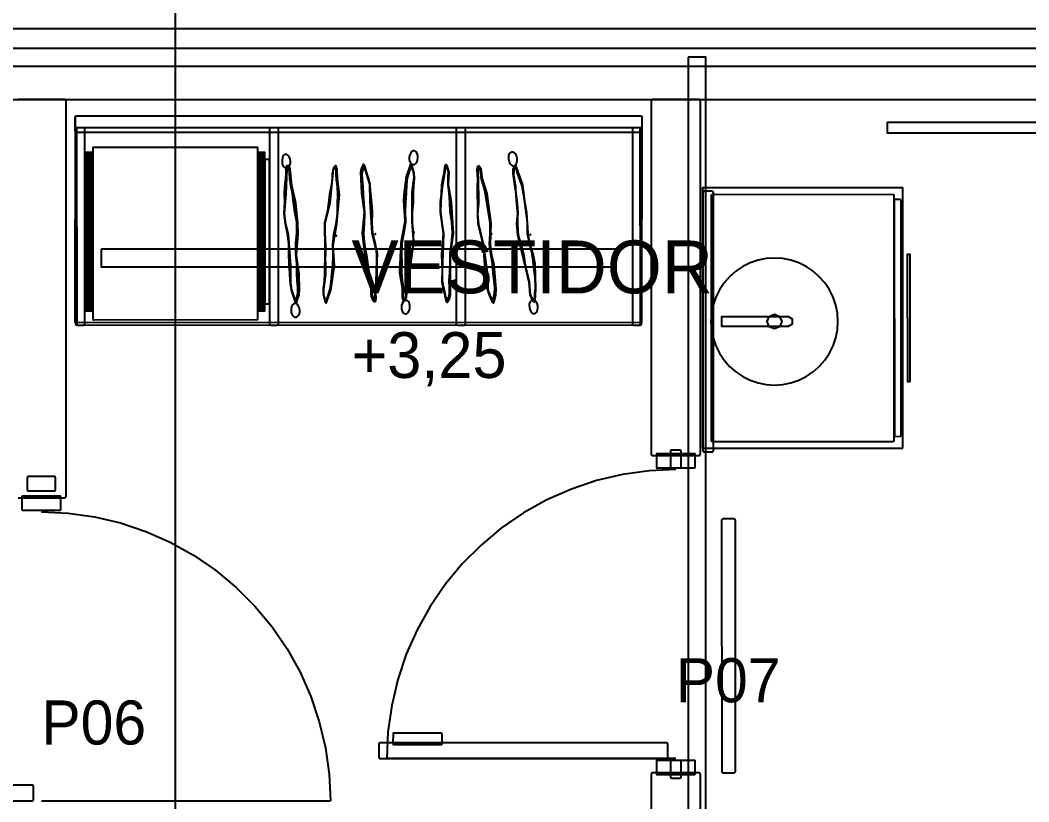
# Model space of a CAD drawing. Header units: metres. Extents: x 132.4 to 143.6, y -13.7 to 1.5.
# Drawn here: x 137.56 to 140.422, y -8.092 to -5.875 of the extents above; entities that cross this region are included whole.
import ezdxf

# ---------------------------------------------------------------- set-up
doc = ezdxf.new("R2010")
doc.units = ezdxf.units.M
for name, color, linetype in [('CORTE', 7, 'Continuous'), ('EJES', 3, 'Continuous'), ('TEXTOS', 7, 'Continuous'), ('VISTA', 8, 'Continuous')]:
    doc.layers.add(name, color=color, linetype=linetype)

msp = doc.modelspace()

# ---------------------------------------------------------------- linework, layer by layer
at = {"layer": 'CORTE'}
for points in [[(137.5545, -7.23), (137.6236, -7.23), (137.6855, -7.23), (137.6869, -7.2296), (137.6881, -7.2292), (137.6884, -7.2289), (137.6887, -7.2287), (137.6889, -7.2284), (137.6892, -7.2281), (137.6896, -7.2269), (137.69, -7.2255), (137.69, -6.6957), (137.69, -6.1045), (137.6896, -6.1033), (137.6892, -6.1019), (137.6889, -6.1016), (137.6887, -6.1013), (137.6884, -6.1011), (137.6881, -6.1008), (137.6869, -6.1004), (137.6855, -6.1), (137.6236, -6.1), (137.5545, -6.1)], [(139.49, -8.342), (139.49, -8.0145), (139.4896, -8.0133), (139.4892, -8.0119), (139.4889, -8.0116), (139.4887, -8.0113), (139.4884, -8.0111), (139.4881, -8.0108), (139.4869, -8.0104), (139.4855, -8.01), (139.4236, -8.01), (139.3545, -8.01), (139.3533, -8.0104), (139.3519, -8.0108), (139.3516, -8.0111), (139.3513, -8.0113), (139.3511, -8.0116), (139.3511, -8.0116), (139.3508, -8.0119), (139.3504, -8.0133), (139.35, -8.0145), (139.35, -8.342)]]:
    msp.add_lwpolyline(points, dxfattribs=at)
msp.add_lwpolyline([(139.3511, -6.1016), (139.3508, -6.1019), (139.3504, -6.1033), (139.35, -6.1045), (139.35, -6.6324), (139.35, -7.1055), (139.3504, -7.1069), (139.3508, -7.1081), (139.3511, -7.1084), (139.3513, -7.1087), (139.3516, -7.1089), (139.3519, -7.1092), (139.3533, -7.1096), (139.3545, -7.11), (139.4236, -7.11), (139.4855, -7.11), (139.4869, -7.1096), (139.4881, -7.1092), (139.4884, -7.1089), (139.4887, -7.1087), (139.4889, -7.1084), (139.4892, -7.1081), (139.4896, -7.1069), (139.49, -7.1055), (139.49, -6.6324), (139.49, -6.1045), (139.4896, -6.1033), (139.4892, -6.1019), (139.4889, -6.1016), (139.4887, -6.1013), (139.4884, -6.1011), (139.4881, -6.1008), (139.4869, -6.1004), (139.4855, -6.1), (139.4236, -6.1), (139.3545, -6.1), (139.3533, -6.1004), (139.3519, -6.1008), (139.3516, -6.1011), (139.3513, -6.1013), (139.3511, -6.1016)], close=True, dxfattribs=at)
at = {"layer": 'EJES'}
msp.add_line((138, 0.5), (138, -13.7), dxfattribs=at)
at = {"layer": 'VISTA'}
for p, q in [((139.3443, -7.1535), (139.2693, -7.164)), ((139.42, -7.15), (139.3443, -7.1535)), ((139.1956, -7.1813), (139.1238, -7.2054)), ((139.2693, -7.164), (139.1956, -7.1813)), ((139.1238, -7.2054), (139.0545, -7.236)), ((139.0545, -7.236), (138.9883, -7.2728)), ((137.62, -7.27), (137.6957, -7.2735)), ((137.6957, -7.2735), (137.7707, -7.284)), ((137.7707, -7.284), (137.8444, -7.3013)), ((138.9883, -7.2728), (138.9258, -7.3156)), ((137.8444, -7.3013), (137.9162, -7.3254)), ((137.9162, -7.3254), (137.9855, -7.356)), ((138.9258, -7.3156), (138.8676, -7.364)), ((137.9855, -7.356), (138.0517, -7.3928)), ((138.8676, -7.364), (138.814, -7.4176)), ((138.0517, -7.3928), (138.1142, -7.4356)), ((138.1142, -7.4356), (138.1724, -7.484)), ((138.814, -7.4176), (138.7656, -7.4758)), ((138.1724, -7.484), (138.226, -7.5376)), ((138.7656, -7.4758), (138.7228, -7.5383)), ((138.226, -7.5376), (138.2744, -7.5958)), ((138.7228, -7.5383), (138.686, -7.6045)), ((138.2744, -7.5958), (138.3172, -7.6583)), ((138.686, -7.6045), (138.6554, -7.6738)), ((138.3172, -7.6583), (138.354, -7.7245)), ((138.6554, -7.6738), (138.6313, -7.7456)), ((138.354, -7.7245), (138.3846, -7.7938)), ((138.6313, -7.7456), (138.614, -7.8193)), ((138.3846, -7.7938), (138.4087, -7.8656)), ((138.614, -7.8193), (138.6035, -7.8943)), ((138.4087, -7.8656), (138.426, -7.9393)), ((138.6035, -7.8943), (138.6, -7.97)), ((138.426, -7.9393), (138.4365, -8.0143)), ((139.42, -7.97), (138.6, -7.97)), ((138.4365, -8.0143), (138.44, -8.09)), ((137.62, -8.09), (138.44, -8.09))]:
    msp.add_line(p, q, dxfattribs=at)
for points in [[(134.0045, -6.1), (138.7513, -6.1), (141.4491, -6.1), (141.9955, -6.1), (141.997, -6.0995), (141.9981, -6.0992), (141.9984, -6.0989), (141.9987, -6.0987), (141.9989, -6.0984), (141.9992, -6.0981), (141.9995, -6.097), (142, -6.0955), (142, -6.018), (142, -5.9045), (141.9997, -5.9034), (141.9992, -5.9019), (141.999, -5.9017), (141.9987, -5.9013), (141.9984, -5.9011), (141.9981, -5.9008), (141.997, -5.9005), (141.9955, -5.9), (138.7513, -5.9), (134.0045, -5.9)], [(137.1276, -8.09), (137.594, -8.09), (137.5949, -8.0897), (137.596, -8.0894), (137.5962, -8.0892), (137.5965, -8.089), (137.5966, -8.0888), (137.5969, -8.0885), (137.5971, -8.0877), (137.5975, -8.0865), (137.5975, -8.0703), (137.5975, -8.0485), (137.5972, -8.0476), (137.5969, -8.0465), (137.5967, -8.0463), (137.5965, -8.046), (137.5962, -8.0458), (137.596, -8.0456), (137.5949, -8.0453), (137.594, -8.045), (137.1276, -8.045)]]:
    msp.add_lwpolyline(points, dxfattribs=at)
for points in [[(134.22, -5.955), (134.22, -6.005), (141.78, -6.005), (141.78, -5.955), (134.22, -5.955)], [(139.455, -5.98), (139.455, -8.54), (139.505, -8.54), (139.505, -5.98), (139.455, -5.98)], [(137.7158, -6.1487), (137.7156, -6.149), (137.7153, -6.15), (137.715, -6.151), (137.715, -6.1695), (137.715, -6.189), (137.7153, -6.19), (137.7156, -6.191), (137.7158, -6.1912), (137.716, -6.1915), (137.7162, -6.1917), (137.7165, -6.1919), (137.7175, -6.1922), (137.7185, -6.1925), (138.4997, -6.1925), (139.3215, -6.1925), (139.3225, -6.1922), (139.3235, -6.1919), (139.3237, -6.1917), (139.324, -6.1915), (139.3242, -6.1912), (139.3244, -6.191), (139.3247, -6.19), (139.325, -6.189), (139.325, -6.1695), (139.325, -6.151), (139.3247, -6.15), (139.3244, -6.149), (139.3242, -6.1487), (139.324, -6.1485), (139.3237, -6.1483), (139.3235, -6.1481), (139.3225, -6.1478), (139.3215, -6.1475), (138.4997, -6.1475), (137.7185, -6.1475), (137.7175, -6.1478), (137.7165, -6.1481), (137.7162, -6.1483), (137.716, -6.1485), (137.7158, -6.1487)], [(139.324, -6.7325), (139.325, -6.1485), (137.716, -6.1475), (137.7153, -6.7322), (139.324, -6.7325)], [(137.7178, -6.1812), (137.7176, -6.1815), (137.7173, -6.1825), (137.717, -6.1835), (137.717, -6.453), (137.717, -6.7365), (137.7173, -6.7375), (137.7176, -6.7385), (137.7178, -6.7387), (137.718, -6.739), (137.7182, -6.7392), (137.7185, -6.7394), (137.7195, -6.7397), (137.7205, -6.74), (137.7298, -6.74), (137.7395, -6.74), (137.7405, -6.7397), (137.7415, -6.7394), (137.7417, -6.7392), (137.742, -6.739), (137.7422, -6.7387), (137.7424, -6.7385), (137.7427, -6.7375), (137.743, -6.7365), (137.743, -6.453), (137.743, -6.1835), (137.7427, -6.1825), (137.7424, -6.1815), (137.7422, -6.1812), (137.742, -6.181), (137.7417, -6.1808), (137.7415, -6.1806), (137.7405, -6.1803), (137.7395, -6.18), (137.7298, -6.18), (137.7205, -6.18), (137.7195, -6.1803), (137.7185, -6.1806), (137.7182, -6.1808), (137.718, -6.181), (137.7178, -6.1812)], [(137.7235, -6.74), (139.3185, -6.7394), (139.32, -6.7365), (139.3194, -6.1815), (139.3165, -6.18), (137.7215, -6.1806), (137.7206, -6.1815), (137.72, -6.1835), (137.7206, -6.7385), (137.7235, -6.74)], [(137.7235, -6.74), (139.3185, -6.7394), (139.32, -6.7365), (139.3194, -6.1815), (139.3165, -6.18), (137.7215, -6.1806), (137.7206, -6.1815), (137.72, -6.1835), (137.7206, -6.7385), (137.7235, -6.74)], [(137.7217, -6.181), (137.7217, -6.1817), (137.721, -6.1817), (137.7217, -6.181)], [(137.7217, -6.181), (137.7217, -6.1817), (137.721, -6.1817), (137.7217, -6.181)], [(137.721, -6.1814), (137.7213, -6.1813), (137.721, -6.1814), (137.721, -6.1814)], [(137.721, -6.1814), (137.7213, -6.1813), (137.721, -6.1814), (137.721, -6.1814)], [(138.2678, -6.1812), (138.2676, -6.1815), (138.2673, -6.1825), (138.267, -6.1835), (138.267, -6.453), (138.267, -6.7365), (138.2673, -6.7375), (138.2676, -6.7385), (138.2678, -6.7387), (138.268, -6.739), (138.2682, -6.7392), (138.2685, -6.7394), (138.2695, -6.7397), (138.2705, -6.74), (138.2798, -6.74), (138.2895, -6.74), (138.2905, -6.7397), (138.2915, -6.7394), (138.2917, -6.7392), (138.292, -6.739), (138.2922, -6.7387), (138.2924, -6.7385), (138.2927, -6.7375), (138.293, -6.7365), (138.293, -6.453), (138.293, -6.1835), (138.2927, -6.1825), (138.2924, -6.1815), (138.2922, -6.1812), (138.292, -6.181), (138.2917, -6.1808), (138.2915, -6.1806), (138.2905, -6.1803), (138.2895, -6.18), (138.2798, -6.18), (138.2705, -6.18), (138.2695, -6.1803), (138.2685, -6.1806), (138.2682, -6.1808), (138.268, -6.181), (138.2678, -6.1812)], [(138.7978, -6.1812), (138.7976, -6.1815), (138.7973, -6.1825), (138.797, -6.1835), (138.797, -6.453), (138.797, -6.7365), (138.7973, -6.7375), (138.7976, -6.7385), (138.7978, -6.7387), (138.798, -6.739), (138.7982, -6.7392), (138.7985, -6.7394), (138.7995, -6.7397), (138.8005, -6.74), (138.8098, -6.74), (138.8195, -6.74), (138.8205, -6.7397), (138.8215, -6.7394), (138.8217, -6.7392), (138.822, -6.739), (138.8222, -6.7387), (138.8224, -6.7385), (138.8227, -6.7375), (138.823, -6.7365), (138.823, -6.453), (138.823, -6.1835), (138.8227, -6.1825), (138.8224, -6.1815), (138.8222, -6.1812), (138.822, -6.181), (138.8217, -6.1808), (138.8215, -6.1806), (138.8205, -6.1803), (138.8195, -6.18), (138.8098, -6.18), (138.8005, -6.18), (138.7995, -6.1803), (138.7985, -6.1806), (138.7982, -6.1808), (138.798, -6.181), (138.7978, -6.1812)], [(139.2978, -6.1812), (139.2976, -6.1815), (139.2973, -6.1825), (139.297, -6.1835), (139.297, -6.453), (139.297, -6.7365), (139.2973, -6.7375), (139.2976, -6.7385), (139.2978, -6.7387), (139.298, -6.739), (139.2982, -6.7392), (139.2985, -6.7394), (139.2995, -6.7397), (139.3005, -6.74), (139.3098, -6.74), (139.3195, -6.74), (139.3205, -6.7397), (139.3215, -6.7394), (139.3217, -6.7392), (139.322, -6.739), (139.3222, -6.7387), (139.3224, -6.7385), (139.3227, -6.7375), (139.323, -6.7365), (139.323, -6.453), (139.323, -6.1835), (139.3227, -6.1825), (139.3224, -6.1815), (139.3222, -6.1812), (139.322, -6.181), (139.3217, -6.1808), (139.3215, -6.1806), (139.3205, -6.1803), (139.3195, -6.18), (139.3098, -6.18), (139.3005, -6.18), (139.2995, -6.1803), (139.2985, -6.1806), (139.2982, -6.1808), (139.298, -6.181), (139.2978, -6.1812)], [(139.3183, -6.181), (139.319, -6.1817), (139.3183, -6.1817), (139.3183, -6.181)], [(139.3183, -6.181), (139.319, -6.1817), (139.3183, -6.1817), (139.3183, -6.181)], [(140.5783, -6.195), (140.58, -6.1933), (140.58, -6.1667), (140.5783, -6.165), (140.0217, -6.165), (140.02, -6.1667), (140.0203, -6.1943), (140.5783, -6.195)], [(137.7662, -6.7238), (137.769, -6.725), (138.2338, -6.7238), (138.2338, -6.2362), (137.7662, -6.2362), (137.7662, -6.7238)], [(137.7662, -6.7238), (137.769, -6.725), (138.2338, -6.7238), (138.2338, -6.2362), (137.7662, -6.2362), (137.7662, -6.7238)], [(137.7662, -6.7238), (137.769, -6.725), (138.2338, -6.7238), (138.2338, -6.2362), (137.7662, -6.2362), (137.7662, -6.7238)], [(137.7667, -6.2367), (137.7665, -6.2372), (137.7665, -6.2365), (137.7667, -6.2367)], [(137.7667, -6.2367), (137.7665, -6.2372), (137.7665, -6.2365), (137.7667, -6.2367)], [(137.7667, -6.2367), (137.7665, -6.2372), (137.7665, -6.2365), (137.7667, -6.2367)], [(138.2333, -6.2367), (138.2328, -6.2365), (138.2335, -6.2365), (138.2333, -6.2367)], [(138.2333, -6.2367), (138.2328, -6.2365), (138.2335, -6.2365), (138.2333, -6.2367)], [(138.2333, -6.2367), (138.2328, -6.2365), (138.2335, -6.2365), (138.2333, -6.2367)], [(137.746, -6.6999), (137.7479, -6.7), (137.748, -6.2501), (137.7461, -6.2501), (137.746, -6.6999)], [(137.746, -6.6999), (137.7479, -6.7), (137.748, -6.2501), (137.7461, -6.2501), (137.746, -6.6999)], [(137.746, -6.6999), (137.7479, -6.7), (137.748, -6.2501), (137.7461, -6.2501), (137.746, -6.6999)], [(137.748, -6.6999), (137.7579, -6.7), (137.758, -6.2501), (137.7481, -6.2501), (137.748, -6.6999)], [(137.748, -6.6999), (137.7579, -6.7), (137.758, -6.2501), (137.7481, -6.2501), (137.748, -6.6999)], [(137.748, -6.6999), (137.7579, -6.7), (137.758, -6.2501), (137.7481, -6.2501), (137.748, -6.6999)], [(137.748, -6.6999), (137.7579, -6.7), (137.758, -6.2501), (137.7481, -6.2501), (137.748, -6.6999)], [(137.748, -6.6999), (137.7579, -6.7), (137.758, -6.2501), (137.7481, -6.2501), (137.748, -6.6999)], [(137.748, -6.6999), (137.7579, -6.7), (137.758, -6.2501), (137.7481, -6.2501), (137.748, -6.6999)], [(137.752, -6.6999), (137.7539, -6.7), (137.754, -6.2501), (137.7521, -6.2501), (137.752, -6.6999)], [(137.752, -6.6999), (137.7539, -6.7), (137.754, -6.2501), (137.7521, -6.2501), (137.752, -6.6999)], [(137.752, -6.6999), (137.7539, -6.7), (137.754, -6.2501), (137.7521, -6.2501), (137.752, -6.6999)], [(137.754, -6.6999), (137.7629, -6.7), (137.763, -6.2501), (137.7541, -6.2501), (137.754, -6.6999)], [(137.754, -6.6999), (137.7629, -6.7), (137.763, -6.2501), (137.7541, -6.2501), (137.754, -6.6999)], [(137.754, -6.6999), (137.7629, -6.7), (137.763, -6.2501), (137.7541, -6.2501), (137.754, -6.6999)], [(137.754, -6.6999), (137.7629, -6.7), (137.763, -6.2501), (137.7541, -6.2501), (137.754, -6.6999)], [(137.754, -6.6999), (137.7629, -6.7), (137.763, -6.2501), (137.7541, -6.2501), (137.754, -6.6999)], [(137.754, -6.6999), (137.7629, -6.7), (137.763, -6.2501), (137.7541, -6.2501), (137.754, -6.6999)], [(137.758, -6.6999), (137.7619, -6.7), (137.762, -6.2501), (137.7581, -6.2501), (137.758, -6.6999)], [(137.758, -6.6999), (137.7619, -6.7), (137.762, -6.2501), (137.7581, -6.2501), (137.758, -6.6999)], [(137.758, -6.6999), (137.7619, -6.7), (137.762, -6.2501), (137.7581, -6.2501), (137.758, -6.6999)], [(137.758, -6.6999), (137.7619, -6.7), (137.762, -6.2501), (137.7581, -6.2501), (137.758, -6.6999)], [(137.758, -6.6999), (137.7619, -6.7), (137.762, -6.2501), (137.7581, -6.2501), (137.758, -6.6999)], [(137.758, -6.6999), (137.7619, -6.7), (137.762, -6.2501), (137.7581, -6.2501), (137.758, -6.6999)], [(137.762, -6.6999), (137.7639, -6.7), (137.764, -6.2501), (137.7621, -6.2501), (137.762, -6.6999)], [(137.762, -6.6999), (137.7639, -6.7), (137.764, -6.2501), (137.7621, -6.2501), (137.762, -6.6999)], [(137.762, -6.6999), (137.7639, -6.7), (137.764, -6.2501), (137.7621, -6.2501), (137.762, -6.6999)], [(138.236, -6.6999), (138.2379, -6.7), (138.238, -6.2501), (138.2361, -6.2501), (138.236, -6.6999)], [(138.236, -6.6999), (138.2379, -6.7), (138.238, -6.2501), (138.2361, -6.2501), (138.236, -6.6999)], [(138.236, -6.6999), (138.2379, -6.7), (138.238, -6.2501), (138.2361, -6.2501), (138.236, -6.6999)], [(138.237, -6.6999), (138.2459, -6.7), (138.246, -6.2501), (138.2371, -6.2501), (138.237, -6.6999)], [(138.237, -6.6999), (138.2459, -6.7), (138.246, -6.2501), (138.2371, -6.2501), (138.237, -6.6999)], [(138.237, -6.6999), (138.2459, -6.7), (138.246, -6.2501), (138.2371, -6.2501), (138.237, -6.6999)], [(138.237, -6.6999), (138.2459, -6.7), (138.246, -6.2501), (138.2371, -6.2501), (138.237, -6.6999)], [(138.237, -6.6999), (138.2459, -6.7), (138.246, -6.2501), (138.2371, -6.2501), (138.237, -6.6999)], [(138.237, -6.6999), (138.2459, -6.7), (138.246, -6.2501), (138.2371, -6.2501), (138.237, -6.6999)], [(138.238, -6.6999), (138.2419, -6.7), (138.242, -6.2501), (138.2381, -6.2501), (138.238, -6.6999)], [(138.238, -6.6999), (138.2419, -6.7), (138.242, -6.2501), (138.2381, -6.2501), (138.238, -6.6999)], [(138.238, -6.6999), (138.2419, -6.7), (138.242, -6.2501), (138.2381, -6.2501), (138.238, -6.6999)], [(138.238, -6.6999), (138.2419, -6.7), (138.242, -6.2501), (138.2381, -6.2501), (138.238, -6.6999)], [(138.238, -6.6999), (138.2419, -6.7), (138.242, -6.2501), (138.2381, -6.2501), (138.238, -6.6999)], [(138.238, -6.6999), (138.2419, -6.7), (138.242, -6.2501), (138.2381, -6.2501), (138.238, -6.6999)], [(138.242, -6.6999), (138.2519, -6.7), (138.252, -6.2501), (138.2421, -6.2501), (138.242, -6.6999)], [(138.242, -6.6999), (138.2519, -6.7), (138.252, -6.2501), (138.2421, -6.2501), (138.242, -6.6999)], [(138.242, -6.6999), (138.2519, -6.7), (138.252, -6.2501), (138.2421, -6.2501), (138.242, -6.6999)], [(138.242, -6.6999), (138.2519, -6.7), (138.252, -6.2501), (138.2421, -6.2501), (138.242, -6.6999)], [(138.242, -6.6999), (138.2519, -6.7), (138.252, -6.2501), (138.2421, -6.2501), (138.242, -6.6999)], [(138.242, -6.6999), (138.2519, -6.7), (138.252, -6.2501), (138.2421, -6.2501), (138.242, -6.6999)], [(138.246, -6.6999), (138.2479, -6.7), (138.248, -6.2501), (138.2461, -6.2501), (138.246, -6.6999)], [(138.246, -6.6999), (138.2479, -6.7), (138.248, -6.2501), (138.2461, -6.2501), (138.246, -6.6999)], [(138.246, -6.6999), (138.2479, -6.7), (138.248, -6.2501), (138.2461, -6.2501), (138.246, -6.6999)], [(138.252, -6.6999), (138.2539, -6.7), (138.254, -6.2501), (138.2521, -6.2501), (138.252, -6.6999)], [(138.252, -6.6999), (138.2539, -6.7), (138.254, -6.2501), (138.2521, -6.2501), (138.252, -6.6999)], [(138.252, -6.6999), (138.2539, -6.7), (138.254, -6.2501), (138.2521, -6.2501), (138.252, -6.6999)], [(138.3102, -6.2565), (138.3074, -6.2587), (138.3053, -6.262), (138.3039, -6.2661), (138.303, -6.2709), (138.3028, -6.276), (138.3031, -6.281), (138.3044, -6.2857), (138.3066, -6.2897), (138.3095, -6.2927), (138.3127, -6.2945), (138.3159, -6.2949), (138.319, -6.2941), (138.3218, -6.2919), (138.3243, -6.2886), (138.3262, -6.2844), (138.3272, -6.2796), (138.3271, -6.2745), (138.3261, -6.2695), (138.3244, -6.2649), (138.3223, -6.2609), (138.3197, -6.2579), (138.3168, -6.2561), (138.3135, -6.2556), (138.3102, -6.2565)], [(138.6739, -6.2461), (138.6709, -6.2479), (138.6683, -6.2509), (138.666, -6.2549), (138.6644, -6.2595), (138.6636, -6.2645), (138.6638, -6.2696), (138.6649, -6.2744), (138.6668, -6.2785), (138.6691, -6.2818), (138.6719, -6.284), (138.675, -6.2848), (138.6783, -6.2843), (138.6815, -6.2824), (138.6842, -6.2794), (138.6861, -6.2755), (138.6874, -6.2708), (138.6879, -6.2658), (138.6878, -6.2607), (138.6871, -6.256), (138.6856, -6.2518), (138.6832, -6.2485), (138.6803, -6.2464), (138.6771, -6.2455), (138.6739, -6.2461)], [(138.9518, -6.2502), (138.9489, -6.2526), (138.9467, -6.2561), (138.9454, -6.2604), (138.9451, -6.2653), (138.9458, -6.2703), (138.947, -6.2753), (138.9487, -6.2798), (138.9509, -6.2837), (138.9536, -6.2865), (138.9569, -6.2881), (138.9603, -6.2883), (138.9635, -6.2872), (138.9659, -6.2848), (138.9678, -6.2814), (138.9692, -6.2771), (138.97, -6.2721), (138.9701, -6.267), (138.9691, -6.2619), (138.9671, -6.2574), (138.9643, -6.2537), (138.9612, -6.2509), (138.958, -6.2493), (138.9549, -6.249), (138.9518, -6.2502)], [(137.743, -6.6799), (137.7459, -6.68), (137.746, -6.2701), (137.7431, -6.2701), (137.743, -6.6799)], [(137.743, -6.6799), (137.7459, -6.68), (137.746, -6.2701), (137.7431, -6.2701), (137.743, -6.6799)], [(137.743, -6.6799), (137.7459, -6.68), (137.746, -6.2701), (137.7431, -6.2701), (137.743, -6.6799)], [(137.765, -6.6799), (137.765, -6.2701), (137.764, -6.2701), (137.765, -6.6799)], [(137.765, -6.6799), (137.765, -6.2701), (137.764, -6.2701), (137.765, -6.6799)], [(137.765, -6.6799), (137.765, -6.2701), (137.764, -6.2701), (137.765, -6.6799)], [(138.236, -6.6799), (138.236, -6.2701), (138.235, -6.2701), (138.236, -6.6799)], [(138.236, -6.6799), (138.236, -6.2701), (138.235, -6.2701), (138.236, -6.6799)], [(138.236, -6.6799), (138.236, -6.2701), (138.235, -6.2701), (138.236, -6.6799)], [(138.254, -6.6799), (138.2669, -6.68), (138.267, -6.2701), (138.2541, -6.2701), (138.254, -6.6799)], [(138.254, -6.6799), (138.2669, -6.68), (138.267, -6.2701), (138.2541, -6.2701), (138.254, -6.6799)], [(138.254, -6.6799), (138.2669, -6.68), (138.267, -6.2701), (138.2541, -6.2701), (138.254, -6.6799)], [(138.3079, -6.4232), (138.3119, -6.4529), (138.3193, -6.483), (138.3262, -6.5712), (138.3258, -6.6207), (138.3287, -6.6406), (138.3404, -6.6749), (138.3434, -6.6768), (138.3305, -6.6401), (138.3276, -6.6206), (138.328, -6.5711), (138.3211, -6.4827), (138.3137, -6.4526), (138.3097, -6.4232), (138.3146, -6.3685), (138.317, -6.2973), (138.3195, -6.2876), (138.316, -6.2898), (138.3079, -6.4232)], [(138.3144, -6.2907), (138.3133, -6.2979), (138.3139, -6.3094), (138.3131, -6.3252), (138.3101, -6.3449), (138.3093, -6.3679), (138.3098, -6.3935), (138.3092, -6.4214), (138.3114, -6.4506), (138.3178, -6.4802), (138.3215, -6.5099), (138.3209, -6.5392), (138.3218, -6.567), (138.3243, -6.5925), (138.3252, -6.6153), (138.3275, -6.6348), (138.3325, -6.6502), (138.3363, -6.6615), (138.3382, -6.6685), (138.3403, -6.671), (138.3423, -6.6683), (138.3444, -6.6611), (138.3474, -6.6493), (138.3481, -6.6334), (138.3459, -6.614), (138.3449, -6.5912), (138.3444, -6.5656), (138.342, -6.5379), (138.3416, -6.5087), (138.3447, -6.4786), (138.3444, -6.4485), (138.3392, -6.4195), (138.3352, -6.392), (138.3324, -6.3665), (138.3279, -6.3438), (138.3247, -6.3245), (138.3242, -6.3088), (138.3229, -6.2973), (138.3198, -6.2903), (138.3169, -6.288), (138.3144, -6.2907)], [(138.3288, -6.3444), (138.3403, -6.393), (138.3458, -6.4508), (138.3472, -6.4811), (138.3419, -6.5419), (138.3494, -6.5959), (138.3503, -6.639), (138.3499, -6.655), (138.3434, -6.6768), (138.3517, -6.6552), (138.3521, -6.639), (138.3512, -6.5958), (138.3437, -6.5418), (138.349, -6.4812), (138.3476, -6.4506), (138.3421, -6.3928), (138.3305, -6.344), (138.3258, -6.2966), (138.3229, -6.2894), (138.3195, -6.2876), (138.3241, -6.297), (138.3288, -6.3444)], [(138.4256, -6.5963), (138.4196, -6.6391), (138.4201, -6.6553), (138.4249, -6.6748), (138.4279, -6.6779), (138.4415, -6.6408), (138.4519, -6.5719), (138.4484, -6.5135), (138.4586, -6.4532), (138.4659, -6.3693), (138.4598, -6.3254), (138.4591, -6.2977), (138.4552, -6.2871), (138.4514, -6.2897), (138.4475, -6.2968), (138.4375, -6.3934), (138.4233, -6.4506), (138.4256, -6.5963)], [(138.4507, -6.2927), (138.4473, -6.2996), (138.4455, -6.3112), (138.4452, -6.3269), (138.4423, -6.3462), (138.4378, -6.3689), (138.4348, -6.3944), (138.4306, -6.4219), (138.4247, -6.4509), (138.4232, -6.4809), (138.426, -6.5112), (138.426, -6.5405), (138.4237, -6.5682), (138.4232, -6.5938), (138.4223, -6.6167), (138.4197, -6.6361), (138.4197, -6.6519), (138.4225, -6.6637), (138.4247, -6.6709), (138.4268, -6.6737), (138.429, -6.6713), (138.4307, -6.6643), (138.4343, -6.653), (138.4397, -6.6376), (138.4427, -6.6181), (138.444, -6.5952), (138.4467, -6.5697), (138.448, -6.5419), (138.4471, -6.5126), (138.4501, -6.4828), (138.4568, -6.4532), (138.46, -6.424), (138.4599, -6.3961), (138.4609, -6.3705), (138.4605, -6.3475), (138.4575, -6.3277), (138.4562, -6.3119), (138.4568, -6.3004), (138.456, -6.2931), (138.4536, -6.2904), (138.4507, -6.2927)], [(138.4279, -6.6758), (138.4219, -6.6551), (138.4214, -6.6392), (138.4274, -6.5963), (138.425, -6.4508), (138.4393, -6.3937), (138.4493, -6.2973), (138.455, -6.289), (138.4641, -6.3692), (138.4569, -6.4529), (138.4466, -6.5135), (138.4501, -6.5718), (138.4397, -6.6404), (138.4279, -6.6758)], [(138.4544, -6.2878), (138.4539, -6.2883), (138.4539, -6.2883), (138.4544, -6.2878)], [(138.455, -6.2887), (138.455, -6.2887), (138.4551, -6.2888), (138.455, -6.2887)], [(138.4562, -6.2906), (138.4561, -6.2907), (138.4562, -6.2906), (138.4562, -6.2906)], [(138.5284, -6.3654), (138.5356, -6.4193), (138.5302, -6.4802), (138.5409, -6.5683), (138.5535, -6.6168), (138.5552, -6.6526), (138.5579, -6.6643), (138.5611, -6.6714), (138.5646, -6.674), (138.5679, -6.6707), (138.5734, -6.5373), (138.5599, -6.4778), (138.5537, -6.3896), (138.5533, -6.3401), (138.5368, -6.2862), (138.5339, -6.2834), (138.5285, -6.294), (138.5259, -6.3062), (138.5284, -6.3654)], [(138.532, -6.4801), (138.5374, -6.4193), (138.5302, -6.3652), (138.5277, -6.3063), (138.5341, -6.2853), (138.5515, -6.3403), (138.5519, -6.3897), (138.5581, -6.4781), (138.5716, -6.5374), (138.5691, -6.6154), (138.5645, -6.6722), (138.5596, -6.6637), (138.557, -6.6524), (138.5552, -6.6165), (138.5427, -6.568), (138.532, -6.4801)], [(138.5344, -6.2919), (138.532, -6.2992), (138.5295, -6.311), (138.5302, -6.3268), (138.5326, -6.3463), (138.5332, -6.3692), (138.5345, -6.3949), (138.5371, -6.4226), (138.5363, -6.452), (138.5339, -6.4824), (138.5367, -6.5123), (138.5429, -6.5412), (138.5466, -6.5688), (138.5503, -6.5943), (138.5553, -6.6169), (138.5577, -6.6363), (138.558, -6.6521), (138.5603, -6.6636), (138.5637, -6.6705), (138.5667, -6.6728), (138.569, -6.67), (138.5696, -6.6628), (138.5691, -6.6513), (138.5708, -6.6354), (138.5733, -6.6155), (138.573, -6.5925), (138.5724, -6.5668), (138.5722, -6.5389), (138.5678, -6.5098), (138.5609, -6.4802), (138.5587, -6.4503), (138.5594, -6.4209), (138.5572, -6.3931), (138.5546, -6.3675), (138.5534, -6.3446), (138.5496, -6.3252), (138.5439, -6.3099), (138.5405, -6.2986), (138.5388, -6.2917), (138.5365, -6.2892), (138.5344, -6.2919)], [(138.5337, -6.2849), (138.5337, -6.2849), (138.5338, -6.2847), (138.5337, -6.2849)], [(138.534, -6.2852), (138.534, -6.2851), (138.5341, -6.2852), (138.534, -6.2852)], [(138.5343, -6.2848), (138.5343, -6.2848), (138.5342, -6.2847), (138.5343, -6.2848)], [(138.5344, -6.285), (138.5344, -6.285), (138.5344, -6.285), (138.5344, -6.285)], [(138.5353, -6.2855), (138.5353, -6.2855), (138.5353, -6.2855), (138.5353, -6.2855)], [(138.6437, -6.6344), (138.6436, -6.6621), (138.6479, -6.6726), (138.6519, -6.67), (138.655, -6.6627), (138.6651, -6.5661), (138.6773, -6.5085), (138.6729, -6.4472), (138.6725, -6.363), (138.6784, -6.3201), (138.6734, -6.2918), (138.6684, -6.2814), (138.6551, -6.3187), (138.6498, -6.3617), (138.6476, -6.3878), (138.6511, -6.4461), (138.6403, -6.5066), (138.6361, -6.5907), (138.6437, -6.6344)], [(138.6533, -6.6623), (138.6481, -6.6708), (138.6454, -6.6619), (138.6455, -6.6342), (138.6379, -6.5906), (138.6421, -6.5067), (138.6529, -6.4462), (138.6494, -6.3878), (138.6516, -6.3619), (138.6568, -6.3191), (138.6684, -6.2835), (138.6746, -6.3041), (138.6766, -6.32), (138.6707, -6.3629), (138.6711, -6.4472), (138.6755, -6.5085), (138.6633, -6.5658), (138.6533, -6.6623)], [(138.6684, -6.2893), (138.6664, -6.2963), (138.6624, -6.3076), (138.6577, -6.3231), (138.6561, -6.3426), (138.6553, -6.3654), (138.653, -6.391), (138.6526, -6.4188), (138.6531, -6.4481), (138.6488, -6.4779), (138.6428, -6.5076), (138.6415, -6.5369), (138.6425, -6.5648), (138.6421, -6.5904), (138.6435, -6.6134), (138.6465, -6.6331), (138.647, -6.6489), (138.6464, -6.6604), (138.6478, -6.6676), (138.6504, -6.6703), (138.6533, -6.6679), (138.6562, -6.6609), (138.6572, -6.6494), (138.6577, -6.6337), (138.6612, -6.6143), (138.6654, -6.5917), (138.668, -6.5661), (138.6721, -6.5385), (138.6766, -6.5094), (138.6758, -6.4793), (138.6726, -6.4492), (138.6734, -6.42), (138.6756, -6.3923), (138.6758, -6.3666), (138.677, -6.3437), (138.6789, -6.3242), (138.6776, -6.3083), (138.6744, -6.2966), (138.6724, -6.2895), (138.6705, -6.2868), (138.6684, -6.2893)], [(138.6676, -6.2848), (138.6677, -6.2849), (138.6676, -6.2848), (138.6676, -6.2848)], [(138.76, -6.4803), (138.7559, -6.6183), (138.7688, -6.6731), (138.7715, -6.6761), (138.7782, -6.6658), (138.7809, -6.6539), (138.7805, -6.5404), (138.7898, -6.48), (138.7833, -6.3914), (138.7751, -6.3422), (138.7768, -6.3063), (138.7715, -6.2871), (138.7681, -6.2843), (138.765, -6.2874), (138.7596, -6.3223), (138.7517, -6.3917), (138.7511, -6.4201), (138.76, -6.4803)], [(138.7748, -6.3071), (138.7726, -6.2955), (138.7695, -6.2884), (138.7668, -6.2859), (138.7645, -6.2885), (138.7645, -6.2887), (138.7636, -6.2957), (138.7627, -6.3072), (138.7591, -6.3229), (138.7555, -6.3426), (138.7548, -6.3655), (138.7544, -6.3766), (138.7538, -6.3912), (138.7529, -6.419), (138.7562, -6.4483), (138.7599, -6.4783), (138.7582, -6.5083), (138.7581, -6.5089), (138.7554, -6.5376), (138.7562, -6.5654), (138.757, -6.5911), (138.7572, -6.614), (138.7607, -6.6336), (138.7626, -6.6404), (138.7651, -6.6493), (138.7669, -6.6608), (138.768, -6.668), (138.7702, -6.6705), (138.7726, -6.6679), (138.7727, -6.6678), (138.7757, -6.6608), (138.7784, -6.6491), (138.778, -6.6333), (138.7773, -6.6138), (138.7789, -6.5909), (138.7792, -6.5797), (138.7796, -6.5652), (138.7797, -6.5374), (138.7835, -6.5081), (138.787, -6.478), (138.7845, -6.448), (138.7844, -6.4474), (138.7802, -6.4187), (138.7789, -6.391), (138.7771, -6.3653), (138.7743, -6.3424), (138.7742, -6.3229), (138.7745, -6.316), (138.7748, -6.3071)], [(138.7577, -6.6181), (138.7618, -6.4802), (138.7529, -6.42), (138.7535, -6.3919), (138.7589, -6.3425), (138.7682, -6.2861), (138.775, -6.3064), (138.7733, -6.3423), (138.7815, -6.3916), (138.788, -6.48), (138.7787, -6.5402), (138.7791, -6.6538), (138.7765, -6.6653), (138.7715, -6.6741), (138.7577, -6.6181)], [(138.7681, -6.2861), (138.768, -6.286), (138.7682, -6.2858), (138.7681, -6.2861)], [(138.7684, -6.2854), (138.7684, -6.2854), (138.7685, -6.2855), (138.7684, -6.2854)], [(138.7685, -6.2848), (138.7685, -6.2848), (138.7691, -6.2855), (138.7685, -6.2848)], [(138.8569, -6.2925), (138.8555, -6.2999), (138.8568, -6.3114), (138.8579, -6.3271), (138.8566, -6.3469), (138.8563, -6.37), (138.8577, -6.3957), (138.8574, -6.4237), (138.8589, -6.4531), (138.8661, -6.4827), (138.8732, -6.5121), (138.8755, -6.5413), (138.8778, -6.5691), (138.8815, -6.5945), (138.8832, -6.6174), (138.8848, -6.6369), (138.8897, -6.6523), (138.8947, -6.6634), (138.8974, -6.6703), (138.8998, -6.6727), (138.9014, -6.6699), (138.9027, -6.6627), (138.9054, -6.6507), (138.9067, -6.6346), (138.9044, -6.6151), (138.902, -6.5923), (138.9002, -6.5667), (138.8957, -6.5391), (138.892, -6.5101), (138.8932, -6.4798), (138.8937, -6.4495), (138.8889, -6.4205), (138.8838, -6.393), (138.88, -6.3675), (138.8742, -6.345), (138.8686, -6.326), (138.8667, -6.3104), (138.8654, -6.2988), (138.8625, -6.2919), (138.8595, -6.2896), (138.8569, -6.2925)], [(138.8599, -6.3959), (138.8571, -6.4247), (138.8591, -6.4546), (138.8734, -6.5144), (138.8849, -6.5977), (138.8862, -6.641), (138.8994, -6.6749), (138.9027, -6.6776), (138.9045, -6.6744), (138.9092, -6.6548), (138.9101, -6.6385), (138.905, -6.5693), (138.898, -6.5416), (138.8947, -6.5122), (138.8963, -6.4506), (138.8853, -6.3671), (138.8714, -6.3252), (138.868, -6.2976), (138.8617, -6.2879), (138.8582, -6.2912), (138.8599, -6.3959)], [(138.8751, -6.5141), (138.8609, -6.4543), (138.8589, -6.4247), (138.8615, -6.3697), (138.8587, -6.2988), (138.8619, -6.2897), (138.8663, -6.2981), (138.8696, -6.3255), (138.8835, -6.3675), (138.8945, -6.4508), (138.8929, -6.5122), (138.8962, -6.5419), (138.9032, -6.5696), (138.9083, -6.6386), (138.9074, -6.6546), (138.9024, -6.6756), (138.888, -6.6407), (138.8867, -6.5976), (138.8751, -6.5141)], [(138.862, -6.2896), (138.8619, -6.2897), (138.8617, -6.2895), (138.862, -6.2896)], [(138.9696, -6.3945), (138.9707, -6.4227), (138.9684, -6.4531), (138.9713, -6.4837), (139.0034, -6.6184), (139.0063, -6.6543), (139.0146, -6.6725), (139.0183, -6.6749), (139.0207, -6.6714), (139.0228, -6.6359), (139.0207, -6.5662), (139.0157, -6.5382), (139.0061, -6.5095), (139.0008, -6.4795), (138.9998, -6.4489), (138.9863, -6.3422), (138.9669, -6.2895), (138.9638, -6.2869), (138.9582, -6.298), (138.9581, -6.31), (138.9696, -6.3945)], [(138.9623, -6.2947), (138.9602, -6.3022), (138.9598, -6.314), (138.9627, -6.3295), (138.9653, -6.3488), (138.9661, -6.3718), (138.9685, -6.3973), (138.9712, -6.425), (138.9711, -6.4545), (138.9731, -6.4846), (138.981, -6.5138), (138.9886, -6.5422), (138.9929, -6.5696), (138.9979, -6.5948), (139.0028, -6.6172), (139.0048, -6.6366), (139.0068, -6.6522), (139.0112, -6.6633), (139.0152, -6.6699), (139.018, -6.6721), (139.0198, -6.6693), (139.0198, -6.6621), (139.0199, -6.6505), (139.0219, -6.6343), (139.0222, -6.6145), (139.0192, -6.5918), (139.0166, -6.5663), (139.013, -6.5387), (139.0058, -6.5102), (138.9998, -6.4808), (138.999, -6.4507), (138.9976, -6.4213), (138.9926, -6.3939), (138.9883, -6.3687), (138.9842, -6.3461), (138.9776, -6.3273), (138.9718, -6.3123), (138.9692, -6.3011), (138.9672, -6.2941), (138.9645, -6.2919), (138.9623, -6.2947)], [(138.9731, -6.4834), (138.9702, -6.4531), (138.9725, -6.4228), (138.9714, -6.3943), (138.9599, -6.3099), (138.96, -6.2982), (138.964, -6.2889), (138.9846, -6.3427), (138.998, -6.449), (138.999, -6.4797), (139.0043, -6.5099), (139.0139, -6.5386), (139.0189, -6.5663), (139.021, -6.6358), (139.018, -6.6729), (139.008, -6.6538), (139.0051, -6.6182), (138.9731, -6.4834)], [(140.0641, -7.0892), (140.0641, -6.3508), (139.4959, -6.3509), (139.4959, -7.0891), (140.0641, -7.0892)], [(138.5293, -6.3654), (138.5293, -6.3654), (138.5293, -6.3654), (138.5293, -6.3654)], [(138.6493, -6.3783), (138.6493, -6.3783), (138.6493, -6.3783), (138.6493, -6.3783)], [(139.498, -6.3617), (139.4978, -6.3619), (139.4972, -6.3638), (139.497, -6.3645), (139.497, -6.8997), (139.497, -7.0955), (139.4976, -7.0974), (139.4978, -7.0981), (139.4982, -7.0985), (139.4983, -7.0987), (139.4987, -7.099), (139.4989, -7.0992), (139.5008, -7.0998), (139.5015, -7.1), (139.5169, -7.1), (139.5225, -7.1), (139.5244, -7.0994), (139.5251, -7.0992), (139.5255, -7.0988), (139.5257, -7.0987), (139.5258, -7.0985), (139.5262, -7.0981), (139.5264, -7.0974), (139.527, -7.0955), (139.527, -6.8997), (139.527, -6.3645), (139.5268, -6.3638), (139.5262, -6.3619), (139.526, -6.3617), (139.5257, -6.3613), (139.5255, -6.3612), (139.5251, -6.3608), (139.5244, -6.3606), (139.5225, -6.36), (139.5169, -6.36), (139.5015, -6.36), (139.5008, -6.3602), (139.4989, -6.3608), (139.4987, -6.361), (139.4983, -6.3613), (139.498, -6.3617)], [(139.5235, -7.07), (140.0365, -7.07), (140.0394, -7.0685), (140.04, -6.3735), (140.0385, -6.3706), (139.5235, -6.37), (139.5206, -6.3715), (139.5206, -7.0685), (139.5235, -7.07)], [(139.5217, -6.371), (139.5217, -6.3717), (139.521, -6.3717), (139.5217, -6.371)], [(140.0383, -6.371), (140.039, -6.3717), (140.0383, -6.3717), (140.0383, -6.371)], [(140.057, -7.056), (140.06, -7.053), (140.06, -6.387), (140.057, -6.384), (140.043, -6.384), (140.04, -6.387), (140.0409, -7.0551), (140.057, -7.056)], [(140.057, -7.056), (140.06, -7.053), (140.06, -6.387), (140.057, -6.384), (140.043, -6.384), (140.04, -6.387), (140.0409, -7.0551), (140.057, -7.056)], [(138.532, -6.4626), (138.532, -6.4626), (138.532, -6.4626), (138.532, -6.4626)], [(138.3469, -6.4776), (138.3473, -6.4773), (138.3475, -6.4769), (138.3473, -6.4764), (138.3468, -6.4763), (138.3464, -6.4765), (138.3462, -6.4769), (138.3464, -6.4774), (138.3469, -6.4776)], [(138.4565, -6.4872), (138.457, -6.487), (138.4572, -6.4866), (138.4571, -6.4861), (138.4566, -6.4859), (138.4562, -6.486), (138.4559, -6.4865), (138.4561, -6.487), (138.4565, -6.4872)], [(138.5672, -6.4825), (138.5677, -6.4823), (138.5678, -6.4818), (138.5676, -6.4813), (138.5671, -6.4812), (138.5667, -6.4814), (138.5665, -6.4819), (138.5668, -6.4823), (138.5672, -6.4825)], [(138.6771, -6.4778), (138.6776, -6.4776), (138.6778, -6.4772), (138.6777, -6.4767), (138.6772, -6.4765), (138.6767, -6.4766), (138.6765, -6.4771), (138.6767, -6.4776), (138.6771, -6.4778)], [(138.787, -6.4755), (138.7874, -6.4753), (138.7876, -6.4748), (138.7874, -6.4744), (138.787, -6.4742), (138.7865, -6.4744), (138.7863, -6.4748), (138.7865, -6.4753), (138.787, -6.4755)], [(138.8973, -6.4815), (138.8977, -6.4813), (138.8978, -6.4808), (138.8976, -6.4804), (138.8971, -6.4802), (138.8967, -6.4805), (138.8965, -6.4809), (138.8968, -6.4814), (138.8973, -6.4815)], [(139.0078, -6.4842), (139.0082, -6.4839), (139.0083, -6.4835), (139.0081, -6.483), (139.0076, -6.4829), (139.0071, -6.4832), (139.007, -6.4836), (139.0073, -6.4841), (139.0078, -6.4842)], [(137.79, -6.525), (137.79, -6.575), (139.25, -6.575), (139.25, -6.525), (137.79, -6.525)], [(139.5337, -6.6611), (139.5261, -6.6834), (139.5215, -6.7065), (139.52, -6.73), (139.5215, -6.7535), (139.5261, -6.7766), (139.5337, -6.7989), (139.5441, -6.82), (139.5572, -6.8396), (139.5727, -6.8573), (139.5904, -6.8728), (139.61, -6.8859), (139.6311, -6.8963), (139.6534, -6.9039), (139.6765, -6.9085), (139.7, -6.91), (139.7235, -6.9085), (139.7466, -6.9039), (139.7689, -6.8963), (139.79, -6.8859), (139.8096, -6.8728), (139.8273, -6.8573), (139.8428, -6.8396), (139.8559, -6.82), (139.8663, -6.7989), (139.8739, -6.7766), (139.8785, -6.7535), (139.88, -6.73), (139.8785, -6.7065), (139.8739, -6.6834), (139.8663, -6.6611), (139.8559, -6.64), (139.8428, -6.6204), (139.8273, -6.6027), (139.8096, -6.5872), (139.79, -6.5741), (139.7689, -6.5637), (139.7466, -6.5561), (139.7235, -6.5515), (139.7, -6.55), (139.6765, -6.5515), (139.6534, -6.5561), (139.6311, -6.5637), (139.61, -6.5741), (139.5904, -6.5872), (139.5727, -6.6027), (139.5572, -6.6204), (139.5441, -6.64), (139.5337, -6.6611)], [(140.085, -6.9), (140.085, -6.54), (140.077, -6.54), (140.0775, -6.9), (140.085, -6.9)], [(140.085, -6.9), (140.085, -6.54), (140.077, -6.54), (140.0775, -6.9), (140.085, -6.9)], [(138.5506, -6.6014), (138.5506, -6.6014), (138.5506, -6.6014), (138.5506, -6.6014)], [(138.7803, -6.6379), (138.7803, -6.6379), (138.7803, -6.6379), (138.7803, -6.6379)], [(138.8863, -6.6222), (138.8863, -6.6222), (138.8863, -6.6222), (138.8863, -6.6222)], [(139.0107, -6.6696), (139.0079, -6.672), (139.0056, -6.6755), (139.0043, -6.6798), (139.004, -6.6847), (139.0047, -6.6897), (139.006, -6.6946), (139.0077, -6.6992), (139.0098, -6.703), (139.0126, -6.7058), (139.0158, -6.7074), (139.0193, -6.7076), (139.0224, -6.7065), (139.0249, -6.7041), (139.0267, -6.7007), (139.0281, -6.6964), (139.029, -6.6915), (139.029, -6.6863), (139.0281, -6.6813), (139.0261, -6.6768), (139.0233, -6.673), (139.0202, -6.6703), (139.017, -6.6687), (139.0138, -6.6684), (139.0107, -6.6696)], [(138.3361, -6.6794), (138.3332, -6.6815), (138.3311, -6.6848), (138.3297, -6.689), (138.3289, -6.6938), (138.3286, -6.6988), (138.329, -6.7039), (138.3302, -6.7086), (138.3324, -6.7125), (138.3353, -6.7155), (138.3386, -6.7173), (138.3418, -6.7178), (138.3448, -6.717), (138.3477, -6.7148), (138.3502, -6.7115), (138.3521, -6.7073), (138.3531, -6.7025), (138.353, -6.6974), (138.352, -6.6924), (138.3503, -6.6878), (138.3481, -6.6838), (138.3456, -6.6808), (138.3427, -6.679), (138.3394, -6.6785), (138.3361, -6.6794)], [(138.5621, -6.6711), (138.5619, -6.671), (138.562, -6.671), (138.5621, -6.6711)], [(138.5646, -6.6728), (138.5643, -6.6725), (138.5645, -6.6722), (138.5646, -6.6728)], [(138.5665, -6.6706), (138.5664, -6.6706), (138.5665, -6.6706), (138.5665, -6.6706)], [(138.6517, -6.6696), (138.6487, -6.6715), (138.6461, -6.6745), (138.6438, -6.6784), (138.6422, -6.6831), (138.6414, -6.6881), (138.6416, -6.6932), (138.6427, -6.698), (138.6446, -6.7022), (138.6469, -6.7054), (138.6497, -6.7076), (138.6528, -6.7084), (138.6561, -6.7079), (138.6593, -6.706), (138.662, -6.703), (138.6639, -6.699), (138.6652, -6.6944), (138.6657, -6.6893), (138.6656, -6.6843), (138.6649, -6.6795), (138.6634, -6.6754), (138.661, -6.6721), (138.6581, -6.6699), (138.6549, -6.6691), (138.6517, -6.6696)], [(138.648, -6.6708), (138.6482, -6.671), (138.6481, -6.6711), (138.648, -6.6708)], [(138.9043, -6.6743), (138.9042, -6.6744), (138.9042, -6.6744), (138.9043, -6.6743)], [(139.0177, -6.6735), (139.0177, -6.6735), (139.0178, -6.6737), (139.0177, -6.6735)], [(139.018, -6.6732), (139.018, -6.6732), (139.0181, -6.6731), (139.018, -6.6732)], [(139.0184, -6.6735), (139.0185, -6.6733), (139.0184, -6.6735), (139.0184, -6.6735)], [(139.019, -6.6713), (139.0189, -6.6713), (139.019, -6.6713), (139.019, -6.6713)], [(137.7667, -6.7233), (137.7672, -6.7235), (137.7665, -6.7235), (137.7667, -6.7233)], [(137.7667, -6.7233), (137.7672, -6.7235), (137.7665, -6.7235), (137.7667, -6.7233)], [(137.7667, -6.7233), (137.7672, -6.7235), (137.7665, -6.7235), (137.7667, -6.7233)], [(138.2335, -6.7235), (138.2328, -6.7235), (138.2333, -6.7233), (138.2335, -6.7235)], [(138.2335, -6.7235), (138.2328, -6.7235), (138.2333, -6.7233), (138.2335, -6.7235)], [(138.2335, -6.7235), (138.2328, -6.7235), (138.2333, -6.7233), (138.2335, -6.7235)], [(139.74, -6.743), (139.7513, -6.7365), (139.7513, -6.7235), (139.74, -6.717), (139.55, -6.717), (139.55, -6.743), (139.74, -6.743)], [(139.6852, -6.7448), (139.679, -6.73), (139.6852, -6.7152), (139.7, -6.709), (139.7148, -6.7152), (139.721, -6.73), (139.7148, -6.7448), (139.7, -6.751), (139.6852, -6.7448)], [(137.7217, -6.7383), (137.7217, -6.739), (137.721, -6.7383), (137.7217, -6.7383)], [(137.7217, -6.7383), (137.7217, -6.739), (137.721, -6.7383), (137.7217, -6.7383)], [(139.319, -6.7383), (139.3183, -6.739), (139.3183, -6.7383), (139.319, -6.7383)], [(139.319, -6.7383), (139.3183, -6.739), (139.3183, -6.7383), (139.319, -6.7383)], [(139.5217, -7.0683), (139.5217, -7.069), (139.521, -7.0683), (139.5217, -7.0683)], [(140.039, -7.0683), (140.0383, -7.069), (140.0383, -7.0683), (140.039, -7.0683)], [(139.4059, -7.0956), (139.4056, -7.0957), (139.4054, -7.0962), (139.405, -7.0968), (139.405, -7.1171), (139.405, -7.1433), (139.4053, -7.1437), (139.4056, -7.1443), (139.4058, -7.1444), (139.406, -7.1445), (139.4062, -7.1446), (139.4065, -7.1447), (139.4074, -7.1448), (139.4085, -7.145), (139.4185, -7.145), (139.4315, -7.145), (139.4324, -7.1449), (139.4335, -7.1447), (139.4337, -7.1446), (139.434, -7.1445), (139.4342, -7.1444), (139.4344, -7.1443), (139.4347, -7.1437), (139.435, -7.1433), (139.435, -7.1171), (139.435, -7.0968), (139.4346, -7.0962), (139.4344, -7.0957), (139.4341, -7.0956), (139.434, -7.0955), (139.4337, -7.0954), (139.4335, -7.0953), (139.4324, -7.0951), (139.4315, -7.095), (139.4185, -7.095), (139.4085, -7.095), (139.4074, -7.0952), (139.4065, -7.0953), (139.4062, -7.0954), (139.406, -7.0955), (139.4059, -7.0956)], [(139.3654, -7.1056), (139.3653, -7.1057), (139.3652, -7.1061), (139.365, -7.1067), (139.365, -7.1227), (139.365, -7.1433), (139.3651, -7.1437), (139.3653, -7.1443), (139.3654, -7.1444), (139.3655, -7.1445), (139.3656, -7.1446), (139.3657, -7.1447), (139.3661, -7.1448), (139.3667, -7.145), (139.4133, -7.145), (139.4733, -7.145), (139.4737, -7.1449), (139.4743, -7.1447), (139.4744, -7.1446), (139.4745, -7.1445), (139.4746, -7.1444), (139.4747, -7.1443), (139.4749, -7.1437), (139.475, -7.1433), (139.475, -7.1227), (139.475, -7.1067), (139.4748, -7.1061), (139.4747, -7.1057), (139.4746, -7.1056), (139.4745, -7.1055), (139.4744, -7.1054), (139.4743, -7.1053), (139.4737, -7.1051), (139.4733, -7.105), (139.4133, -7.105), (139.3667, -7.105), (139.3661, -7.1052), (139.3657, -7.1053), (139.3656, -7.1054), (139.3655, -7.1055), (139.3654, -7.1056)], [(137.5809, -7.1709), (137.58, -7.173), (137.58, -7.207), (137.5809, -7.2091), (137.583, -7.21), (137.657, -7.21), (137.6591, -7.2091), (137.66, -7.207), (137.66, -7.173), (137.6591, -7.1709), (137.657, -7.17), (137.583, -7.17), (137.5809, -7.1709)], [(137.5654, -7.2256), (137.5653, -7.2257), (137.5652, -7.2261), (137.565, -7.2267), (137.565, -7.2427), (137.565, -7.2633), (137.5651, -7.2637), (137.5653, -7.2643), (137.5654, -7.2644), (137.5655, -7.2645), (137.5656, -7.2646), (137.5657, -7.2647), (137.5661, -7.2648), (137.5667, -7.265), (137.6133, -7.265), (137.6733, -7.265), (137.6737, -7.2649), (137.6743, -7.2647), (137.6744, -7.2646), (137.6745, -7.2645), (137.6746, -7.2644), (137.6747, -7.2643), (137.6749, -7.2637), (137.675, -7.2633), (137.675, -7.2427), (137.675, -7.2267), (137.6748, -7.2261), (137.6747, -7.2257), (137.6746, -7.2256), (137.6745, -7.2255), (137.6744, -7.2254), (137.6743, -7.2253), (137.6737, -7.2251), (137.6733, -7.225), (137.6133, -7.225), (137.5667, -7.225), (137.5661, -7.2252), (137.5657, -7.2253), (137.5656, -7.2254), (137.5655, -7.2255), (137.5654, -7.2256)], [(139.5512, -8.0088), (139.554, -8.01), (139.586, -8.01), (139.5888, -8.0088), (139.59, -8.006), (139.59, -7.294), (139.5888, -7.2912), (139.586, -7.29), (139.554, -7.29), (139.5512, -7.2912), (139.55, -7.294), (139.5512, -8.0088)], [(139.5517, -7.2917), (139.5515, -7.2922), (139.5515, -7.2915), (139.5517, -7.2917)], [(139.5883, -7.2917), (139.5878, -7.2915), (139.5885, -7.2915), (139.5883, -7.2917)], [(138.6175, -7.9275), (138.6195, -7.9295), (138.7555, -7.9295), (138.7575, -7.9275), (138.7575, -7.8995), (138.7555, -7.8975), (138.6185, -7.8981), (138.6175, -7.9275)], [(138.5787, -7.9691), (138.579, -7.9694), (138.5798, -7.9696), (138.581, -7.97), (138.9276, -7.97), (139.394, -7.97), (139.3949, -7.9697), (139.396, -7.9694), (139.3962, -7.9692), (139.3965, -7.969), (139.3966, -7.9688), (139.3969, -7.9685), (139.3971, -7.9677), (139.3975, -7.9665), (139.3975, -7.9503), (139.3975, -7.9285), (139.3972, -7.9276), (139.3969, -7.9265), (139.3967, -7.9263), (139.3965, -7.926), (139.3962, -7.9258), (139.396, -7.9256), (139.3949, -7.9253), (139.394, -7.925), (138.9276, -7.925), (138.581, -7.925), (138.5798, -7.9254), (138.579, -7.9256), (138.5787, -7.9259), (138.5785, -7.926), (138.5783, -7.9263), (138.5781, -7.9265), (138.5778, -7.9276), (138.5775, -7.9285), (138.5775, -7.9503), (138.5775, -7.9665), (138.5779, -7.9677), (138.5781, -7.9685), (138.5784, -7.9688), (138.5785, -7.969), (138.5787, -7.9691)], [(139.3654, -7.9756), (139.3653, -7.9757), (139.3652, -7.9761), (139.365, -7.9767), (139.365, -7.9927), (139.365, -8.0133), (139.3651, -8.0137), (139.3653, -8.0143), (139.3654, -8.0144), (139.3655, -8.0145), (139.3656, -8.0146), (139.3657, -8.0147), (139.3661, -8.0148), (139.3667, -8.015), (139.4133, -8.015), (139.4733, -8.015), (139.4737, -8.0149), (139.4743, -8.0147), (139.4744, -8.0146), (139.4745, -8.0145), (139.4746, -8.0144), (139.4747, -8.0143), (139.4749, -8.0137), (139.475, -8.0133), (139.475, -7.9927), (139.475, -7.9767), (139.4748, -7.9761), (139.4747, -7.9757), (139.4746, -7.9756), (139.4745, -7.9755), (139.4744, -7.9754), (139.4743, -7.9753), (139.4737, -7.9751), (139.4733, -7.975), (139.4133, -7.975), (139.3667, -7.975), (139.3661, -7.9752), (139.3657, -7.9753), (139.3656, -7.9754), (139.3655, -7.9755), (139.3654, -7.9756)], [(139.4059, -7.9756), (139.4056, -7.9757), (139.4054, -7.9762), (139.405, -7.9768), (139.405, -7.9971), (139.405, -8.0233), (139.4053, -8.0237), (139.4056, -8.0243), (139.4058, -8.0244), (139.406, -8.0245), (139.4062, -8.0246), (139.4065, -8.0247), (139.4074, -8.0248), (139.4085, -8.025), (139.4185, -8.025), (139.4315, -8.025), (139.4324, -8.0249), (139.4335, -8.0247), (139.4337, -8.0246), (139.434, -8.0245), (139.4342, -8.0244), (139.4344, -8.0243), (139.4347, -8.0237), (139.435, -8.0233), (139.435, -7.9971), (139.435, -7.9768), (139.4346, -7.9762), (139.4344, -7.9757), (139.4341, -7.9756), (139.434, -7.9755), (139.4337, -7.9754), (139.4335, -7.9753), (139.4324, -7.9751), (139.4315, -7.975), (139.4185, -7.975), (139.4085, -7.975), (139.4074, -7.9752), (139.4065, -7.9753), (139.4062, -7.9754), (139.406, -7.9755), (139.4059, -7.9756)], [(139.5517, -8.0083), (139.5522, -8.0085), (139.5515, -8.0085), (139.5517, -8.0083)], [(139.5885, -8.0085), (139.5878, -8.0085), (139.5883, -8.0083), (139.5885, -8.0085)]]:
    msp.add_lwpolyline(points, close=True, dxfattribs=at)

# ---------------------------------------------------------------- texts
at = {"layer": 'TEXTOS'}
for s, height, p in [('VESTIDOR', 0.15, (138.5, -6.65)), ('+3,25', 0.13, (138.5, -6.89)), ('P07', 0.125, (139.42, -7.81)), ('P06', 0.125, (137.62, -7.93))]:
    msp.add_text(s, height=height, dxfattribs=at).set_placement(p)

doc.saveas('drawing.dxf')
